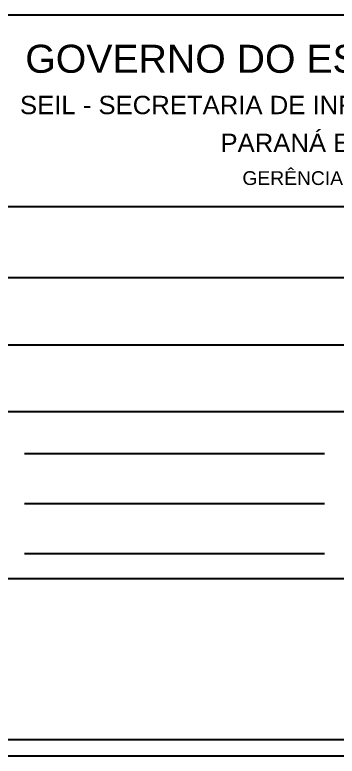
# Model space of a CAD drawing. Header units: millimetres. Extents: x 0 to 687901, y 0 to 346525.
# Drawn here: x 18530 to 19014, y 45481 to 46594 of the extents above; entities that cross this region are included whole.
import ezdxf
from ezdxf.enums import TextEntityAlignment as Align

# ---------------------------------------------------------------- set-up
doc = ezdxf.new("R2010")
doc.units = ezdxf.units.MM
doc.layers.add('ARQ_Texto', color=7, linetype='Continuous')
doc.styles.add('ARIAL', font='arial.ttf')

msp = doc.modelspace()

# ---------------------------------------------------------------- linework, layer by layer
at = {"layer": 'ARQ_Texto'}
for p, q in [((17894.9, 46306.3), (20035.8, 46306.3)), ((17894.9, 46199.6), (20035.8, 46199.6)), ((17894.9, 46098.5), (20035.8, 46098.5)), ((17894.9, 45998.5), (20035.8, 45998.5)), ((18994.9, 45935.1), (18544.9, 45935.1)), ((18994.9, 45860.1), (18544.9, 45860.1)), ((18994.9, 45785.1), (18544.9, 45785.1)), ((17894.9, 45747.6), (19639.2, 45747.6)), ((17894.9, 45506.2), (19639.2, 45506.2))]:
    msp.add_line(p, q, dxfattribs=at)
msp.add_lwpolyline([(20057.4, 45481.2), (17869.9, 45481.2), (17869.9, 46593.9), (20057.4, 46593.9)], close=True, dxfattribs=at)

# ---------------------------------------------------------------- texts
at = {"layer": 'ARQ_Texto', "style": 'ARIAL'}
for s, height, p in [('GOVERNO DO ESTADO DO PARANÁ', 42.095, (19059, 46527.9)), ('SEIL - SECRETARIA DE INFRAESTRUTURA E LOGÍSTICA', 27.563, (19059, 46458.5)), ('PARANÁ EDIFICAÇÕES', 27.563, (19053.7, 46401.7)), ('GERÊNCIA DE PROJETOS', 20.672, (19052.9, 46348.8))]:
    msp.add_text(s, height=height, rotation=359.9947, dxfattribs=at).set_placement(p, align=Align.MIDDLE_CENTER)

doc.saveas('drawing.dxf')
